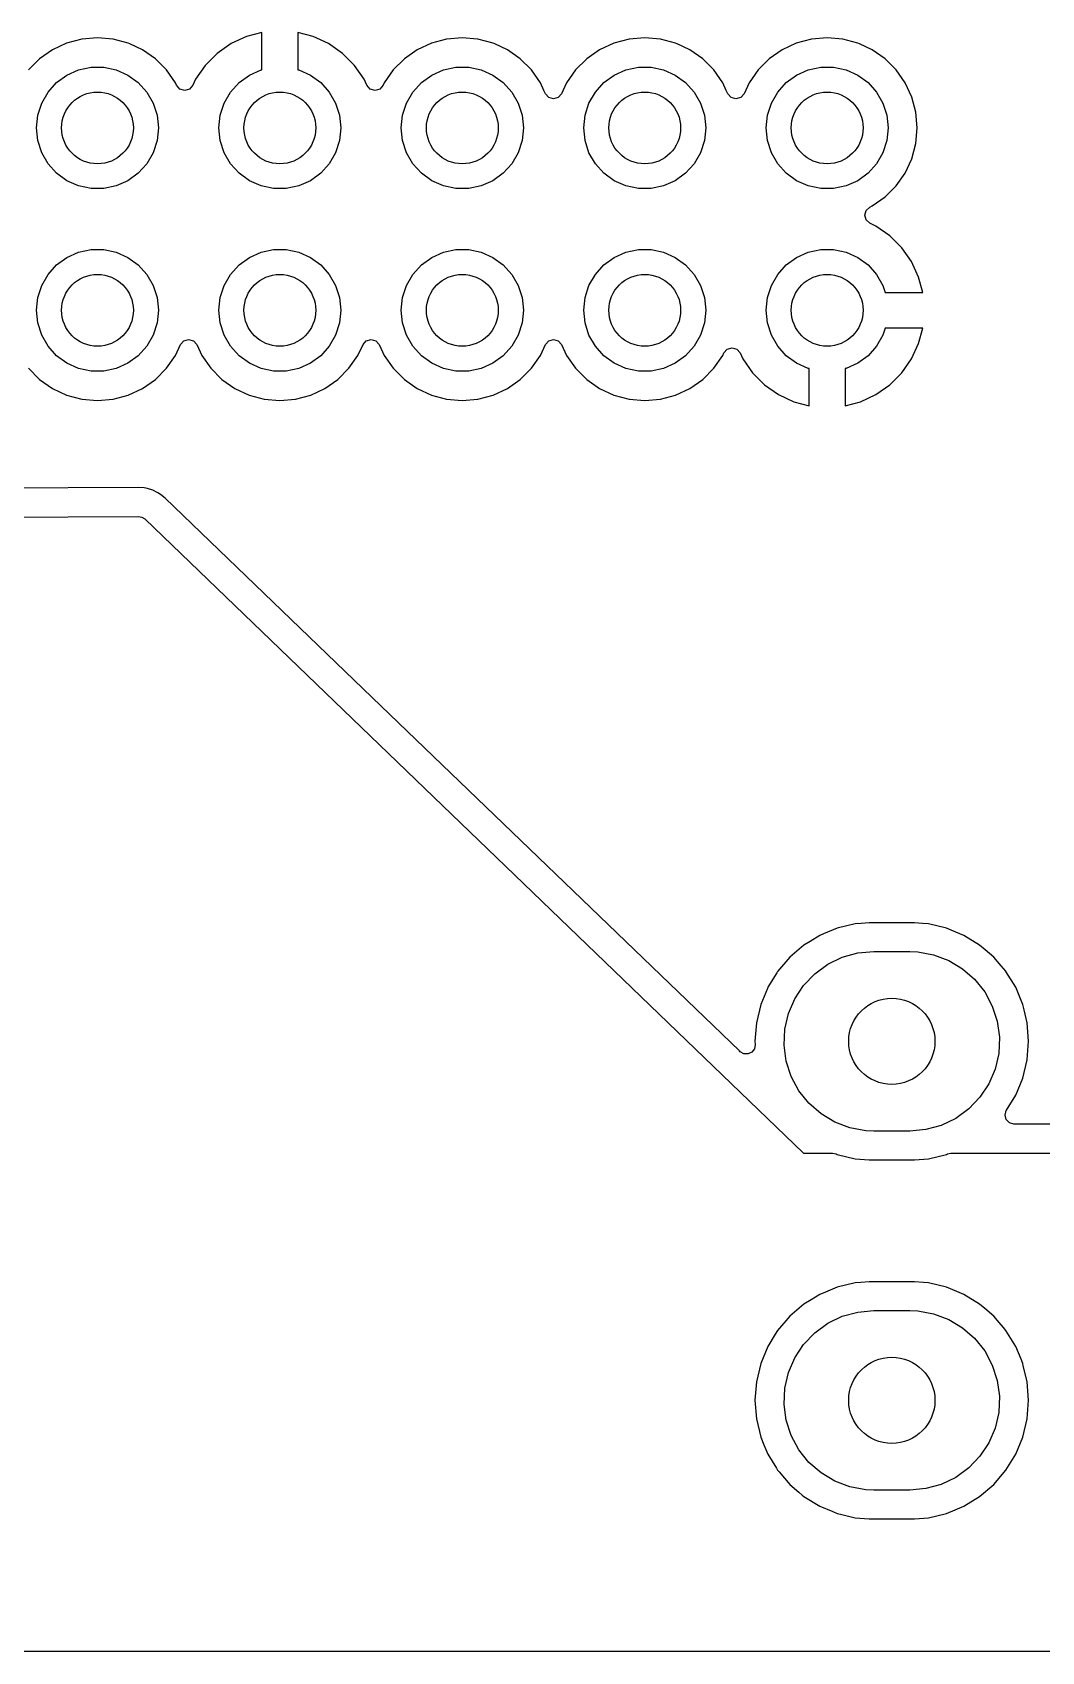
# Model space of a CAD drawing. Extents: x 0.79 to 7.48, y -4.92 to -0.79.
# Drawn here: x 3.417 to 3.97, y -4.921 to -4.033 of the extents above; entities that cross this region are included whole.
import ezdxf

# ---------------------------------------------------------------- set-up
doc = ezdxf.new("R2010")
doc.units = 0
doc.header["$MEASUREMENT"] = 0
doc.layers.add('BLACK', color=7, linetype='CONTINUOUS')

msp = doc.modelspace()

# ---------------------------------------------------------------- linework, layer by layer
at = {"layer": 'BLACK', "linetype": 'CONTINUOUS'}
for p, q in [((3.43546, -4.03939), (3.42765, -4.04303)), ((3.44378, -4.03716), (3.43546, -4.03939)), ((3.45236, -4.03641), (3.44378, -4.03716)), ((3.46094, -4.03716), (3.45236, -4.03641)), ((3.46927, -4.03939), (3.46094, -4.03716)), ((3.47013, -4.03979), (3.46927, -4.03939)), ((3.53411, -4.03569), (3.52569, -4.03962)), ((3.54252, -4.03344), (3.53411, -4.03569)), ((3.54252, -4.05389), (3.54252, -4.03344)), ((3.54252, -4.03344), (3.54252, -4.03344)), ((3.57061, -4.03569), (3.5622, -4.03344)), ((3.5622, -4.03344), (3.5622, -4.05389)), ((3.57904, -4.03962), (3.57061, -4.03569)), ((3.63546, -4.03939), (3.62765, -4.04303)), ((3.64378, -4.03716), (3.63546, -4.03939)), ((3.65236, -4.03641), (3.64378, -4.03716)), ((3.66094, -4.03716), (3.65236, -4.03641)), ((3.66926, -4.03939), (3.66094, -4.03716)), ((3.67013, -4.03979), (3.66926, -4.03939)), ((3.73546, -4.03939), (3.72765, -4.04303)), ((3.74378, -4.03716), (3.73546, -4.03939)), ((3.75236, -4.03641), (3.74378, -4.03716)), ((3.76094, -4.03716), (3.75236, -4.03641)), ((3.76926, -4.03939), (3.76094, -4.03716)), ((3.77013, -4.03979), (3.76926, -4.03939)), ((3.83546, -4.03939), (3.82765, -4.04303)), ((3.84378, -4.03716), (3.83546, -4.03939)), ((3.85236, -4.03641), (3.84378, -4.03716)), ((3.86094, -4.03716), (3.85236, -4.03641)), ((3.86926, -4.03939), (3.86094, -4.03716)), ((3.87013, -4.03979), (3.86926, -4.03939)), ((3.4206, -4.04797), (3.4145, -4.05406)), ((3.42765, -4.04303), (3.4206, -4.04797)), ((3.47707, -4.04303), (3.47013, -4.03979)), ((3.48413, -4.04797), (3.47707, -4.04303)), ((3.49022, -4.05406), (3.48413, -4.04797)), ((3.51807, -4.04496), (3.51149, -4.05153)), ((3.52569, -4.03962), (3.51807, -4.04496)), ((3.58666, -4.04496), (3.57904, -4.03962)), ((3.59323, -4.05153), (3.58666, -4.04496)), ((3.6206, -4.04797), (3.6145, -4.05406)), ((3.62765, -4.04303), (3.6206, -4.04797)), ((3.67707, -4.04303), (3.67013, -4.03979)), ((3.68413, -4.04797), (3.67707, -4.04303)), ((3.69022, -4.05406), (3.68413, -4.04797)), ((3.7206, -4.04797), (3.7145, -4.05406)), ((3.72765, -4.04303), (3.7206, -4.04797)), ((3.77707, -4.04303), (3.77013, -4.03979)), ((3.78413, -4.04797), (3.77707, -4.04303)), ((3.79022, -4.05406), (3.78413, -4.04797)), ((3.8206, -4.04797), (3.8145, -4.05406)), ((3.82765, -4.04303), (3.8206, -4.04797)), ((3.87707, -4.04303), (3.87013, -4.03979)), ((3.88413, -4.04797), (3.87707, -4.04303)), ((3.89022, -4.05406), (3.88413, -4.04797)), ((3.42997, -4.06096), (3.43563, -4.05685)), ((3.43563, -4.05685), (3.44202, -4.054)), ((3.44202, -4.054), (3.44886, -4.05255)), ((3.44886, -4.05255), (3.45586, -4.05255)), ((3.45586, -4.05255), (3.4627, -4.054)), ((3.4627, -4.054), (3.46909, -4.05685)), ((3.46909, -4.05685), (3.47475, -4.06096)), ((3.49516, -4.06112), (3.49022, -4.05406)), ((3.51149, -4.05153), (3.50616, -4.05915)), ((3.52997, -4.06096), (3.53563, -4.05685)), ((3.53563, -4.05685), (3.54202, -4.054)), ((3.54202, -4.054), (3.54252, -4.05389)), ((3.5622, -4.05389), (3.5627, -4.054)), ((3.5627, -4.054), (3.56909, -4.05685)), ((3.56909, -4.05685), (3.57475, -4.06096)), ((3.59857, -4.05915), (3.59323, -4.05153)), ((3.6145, -4.05406), (3.60956, -4.06112)), ((3.62997, -4.06096), (3.63563, -4.05685)), ((3.63563, -4.05685), (3.64202, -4.054)), ((3.64202, -4.054), (3.64886, -4.05255)), ((3.64886, -4.05255), (3.65586, -4.05255)), ((3.65586, -4.05255), (3.6627, -4.054)), ((3.6627, -4.054), (3.66909, -4.05685)), ((3.66909, -4.05685), (3.67475, -4.06096)), ((3.69516, -4.06112), (3.69022, -4.05406)), ((3.7145, -4.05406), (3.70956, -4.06112)), ((3.72997, -4.06096), (3.73563, -4.05685)), ((3.73563, -4.05685), (3.74202, -4.054)), ((3.74202, -4.054), (3.74886, -4.05255)), ((3.74886, -4.05255), (3.75586, -4.05255)), ((3.75586, -4.05255), (3.7627, -4.054)), ((3.7627, -4.054), (3.76909, -4.05685)), ((3.76909, -4.05685), (3.77475, -4.06096)), ((3.79516, -4.06112), (3.79022, -4.05406)), ((3.8145, -4.05406), (3.80956, -4.06112)), ((3.82997, -4.06096), (3.83563, -4.05685)), ((3.83563, -4.05685), (3.84202, -4.054)), ((3.84202, -4.054), (3.84886, -4.05255)), ((3.84886, -4.05255), (3.85586, -4.05255)), ((3.85586, -4.05255), (3.8627, -4.054)), ((3.8627, -4.054), (3.86909, -4.05685)), ((3.86909, -4.05685), (3.87475, -4.06096)), ((3.89516, -4.06112), (3.89022, -4.05406)), ((3.42529, -4.06616), (3.42997, -4.06096)), ((3.47475, -4.06096), (3.47944, -4.06616)), ((3.49578, -4.06244), (3.49516, -4.06112)), ((3.49758, -4.06449), (3.49578, -4.06244)), ((3.49578, -4.06244), (3.49578, -4.06244)), ((3.5002, -4.06525), (3.49758, -4.06449)), ((3.50282, -4.06449), (3.5002, -4.06525)), ((3.50463, -4.06244), (3.50282, -4.06449)), ((3.50616, -4.05915), (3.50463, -4.06244)), ((3.52529, -4.06616), (3.52997, -4.06096)), ((3.57475, -4.06096), (3.57944, -4.06616)), ((3.6001, -4.06244), (3.59857, -4.05915)), ((3.6019, -4.06449), (3.6001, -4.06244)), ((3.60452, -4.06525), (3.6019, -4.06449)), ((3.60715, -4.06449), (3.60452, -4.06525)), ((3.60895, -4.06244), (3.60715, -4.06449)), ((3.60956, -4.06112), (3.60895, -4.06244)), ((3.62529, -4.06616), (3.62997, -4.06096)), ((3.67475, -4.06096), (3.67944, -4.06616)), ((3.69709, -4.06525), (3.69516, -4.06112)), ((3.69794, -4.06707), (3.69709, -4.06525)), ((3.70956, -4.06112), (3.70679, -4.06707)), ((3.72529, -4.06616), (3.72997, -4.06096)), ((3.77475, -4.06096), (3.77944, -4.06616)), ((3.79709, -4.06525), (3.79516, -4.06112)), ((3.79794, -4.06707), (3.79709, -4.06525)), ((3.80956, -4.06112), (3.80679, -4.06707)), ((3.82529, -4.06616), (3.82997, -4.06096)), ((3.87475, -4.06096), (3.87944, -4.06616)), ((3.8988, -4.06892), (3.89516, -4.06112)), ((3.41963, -4.07887), (3.42179, -4.07222)), ((3.42179, -4.07222), (3.42529, -4.06616)), ((3.47944, -4.06616), (3.48293, -4.07222)), ((3.48293, -4.07222), (3.4851, -4.07887)), ((3.51963, -4.07887), (3.52179, -4.07222)), ((3.52179, -4.07222), (3.52529, -4.06616)), ((3.57944, -4.06616), (3.58293, -4.07222)), ((3.58293, -4.07222), (3.5851, -4.07887)), ((3.61963, -4.07887), (3.62179, -4.07222)), ((3.62179, -4.07222), (3.62529, -4.06616)), ((3.67944, -4.06616), (3.68293, -4.07222)), ((3.68293, -4.07222), (3.6851, -4.07887)), ((3.69974, -4.06912), (3.69794, -4.06707)), ((3.70236, -4.06989), (3.69974, -4.06912)), ((3.70499, -4.06912), (3.70236, -4.06989)), ((3.70679, -4.06707), (3.70499, -4.06912)), ((3.71963, -4.07887), (3.72179, -4.07222)), ((3.72179, -4.07222), (3.72529, -4.06616)), ((3.77944, -4.06616), (3.78293, -4.07222)), ((3.78293, -4.07222), (3.7851, -4.07887)), ((3.79974, -4.06912), (3.79794, -4.06707)), ((3.80236, -4.06989), (3.79974, -4.06912)), ((3.80499, -4.06912), (3.80236, -4.06989)), ((3.80679, -4.06707), (3.80499, -4.06912)), ((3.81963, -4.07887), (3.82179, -4.07222)), ((3.82179, -4.07222), (3.82529, -4.06616)), ((3.87944, -4.06616), (3.88293, -4.07222)), ((3.88293, -4.07222), (3.8851, -4.07887)), ((3.90103, -4.07724), (3.8988, -4.06892)), ((3.4189, -4.08583), (3.41963, -4.07887)), ((3.4851, -4.07887), (3.48583, -4.08583)), ((3.5189, -4.08583), (3.51963, -4.07887)), ((3.5851, -4.07887), (3.58583, -4.08583)), ((3.6189, -4.08583), (3.61963, -4.07887)), ((3.6851, -4.07887), (3.68583, -4.08583)), ((3.7189, -4.08583), (3.71963, -4.07887)), ((3.7851, -4.07887), (3.78583, -4.08583)), ((3.8189, -4.08583), (3.81963, -4.07887)), ((3.8851, -4.07887), (3.88583, -4.08583)), ((3.90178, -4.08583), (3.90103, -4.07724)), ((3.41963, -4.09278), (3.4189, -4.08583)), ((3.48583, -4.08583), (3.4851, -4.09278)), ((3.51963, -4.09278), (3.5189, -4.08583)), ((3.58583, -4.08583), (3.5851, -4.09278)), ((3.61963, -4.09278), (3.6189, -4.08583)), ((3.68583, -4.08583), (3.6851, -4.09278)), ((3.71963, -4.09278), (3.7189, -4.08583)), ((3.78583, -4.08583), (3.7851, -4.09278)), ((3.81963, -4.09278), (3.8189, -4.08583)), ((3.88583, -4.08583), (3.8851, -4.09278)), ((3.90103, -4.09441), (3.90178, -4.08583)), ((3.42179, -4.09944), (3.41963, -4.09278)), ((3.42529, -4.1055), (3.42179, -4.09944)), ((3.48293, -4.09944), (3.47944, -4.1055)), ((3.4851, -4.09278), (3.48293, -4.09944)), ((3.52179, -4.09944), (3.51963, -4.09278)), ((3.52529, -4.1055), (3.52179, -4.09944)), ((3.58293, -4.09944), (3.57944, -4.1055)), ((3.5851, -4.09278), (3.58293, -4.09944)), ((3.62179, -4.09944), (3.61963, -4.09278)), ((3.62529, -4.1055), (3.62179, -4.09944)), ((3.68293, -4.09944), (3.67944, -4.1055)), ((3.6851, -4.09278), (3.68293, -4.09944)), ((3.72179, -4.09944), (3.71963, -4.09278)), ((3.72529, -4.1055), (3.72179, -4.09944)), ((3.78293, -4.09944), (3.77944, -4.1055)), ((3.7851, -4.09278), (3.78293, -4.09944)), ((3.82179, -4.09944), (3.81963, -4.09278)), ((3.82529, -4.1055), (3.82179, -4.09944)), ((3.88293, -4.09944), (3.87944, -4.1055)), ((3.8851, -4.09278), (3.88293, -4.09944)), ((3.8988, -4.10273), (3.90103, -4.09441)), ((3.42997, -4.1107), (3.42529, -4.1055)), ((3.47944, -4.1055), (3.47475, -4.1107)), ((3.52997, -4.1107), (3.52529, -4.1055)), ((3.57944, -4.1055), (3.57475, -4.1107)), ((3.62997, -4.1107), (3.62529, -4.1055)), ((3.67944, -4.1055), (3.67475, -4.1107)), ((3.72997, -4.1107), (3.72529, -4.1055)), ((3.77944, -4.1055), (3.77475, -4.1107)), ((3.82997, -4.1107), (3.82529, -4.1055)), ((3.87944, -4.1055), (3.87475, -4.1107)), ((3.89516, -4.11054), (3.8988, -4.10273)), ((3.43563, -4.11481), (3.42997, -4.1107)), ((3.44202, -4.11765), (3.43563, -4.11481)), ((3.44886, -4.11911), (3.44202, -4.11765)), ((3.45586, -4.11911), (3.44886, -4.11911)), ((3.4627, -4.11765), (3.45586, -4.11911)), ((3.46909, -4.11481), (3.4627, -4.11765)), ((3.47475, -4.1107), (3.46909, -4.11481)), ((3.53563, -4.11481), (3.52997, -4.1107)), ((3.54202, -4.11765), (3.53563, -4.11481)), ((3.54886, -4.11911), (3.54202, -4.11765)), ((3.55586, -4.11911), (3.54886, -4.11911)), ((3.5627, -4.11765), (3.55586, -4.11911)), ((3.56909, -4.11481), (3.5627, -4.11765)), ((3.57475, -4.1107), (3.56909, -4.11481)), ((3.63563, -4.11481), (3.62997, -4.1107)), ((3.64202, -4.11765), (3.63563, -4.11481)), ((3.64886, -4.11911), (3.64202, -4.11765)), ((3.65586, -4.11911), (3.64886, -4.11911)), ((3.6627, -4.11765), (3.65586, -4.11911)), ((3.66909, -4.11481), (3.6627, -4.11765)), ((3.67475, -4.1107), (3.66909, -4.11481)), ((3.73563, -4.11481), (3.72997, -4.1107)), ((3.74202, -4.11765), (3.73563, -4.11481)), ((3.74886, -4.11911), (3.74202, -4.11765)), ((3.75586, -4.11911), (3.74886, -4.11911)), ((3.7627, -4.11765), (3.75586, -4.11911)), ((3.76909, -4.11481), (3.7627, -4.11765)), ((3.77475, -4.1107), (3.76909, -4.11481)), ((3.83563, -4.11481), (3.82997, -4.1107)), ((3.84202, -4.11765), (3.83563, -4.11481)), ((3.84886, -4.11911), (3.84202, -4.11765)), ((3.85586, -4.11911), (3.84886, -4.11911)), ((3.8627, -4.11765), (3.85586, -4.11911)), ((3.86909, -4.11481), (3.8627, -4.11765)), ((3.87475, -4.1107), (3.86909, -4.11481)), ((3.88413, -4.12368), (3.89022, -4.11759)), ((3.89022, -4.11759), (3.89516, -4.11054)), ((3.87707, -4.12863), (3.88413, -4.12368)), ((3.87293, -4.13367), (3.8737, -4.13104)), ((3.8737, -4.13629), (3.87293, -4.13367)), ((3.8737, -4.13104), (3.87575, -4.12924)), ((3.87575, -4.13809), (3.8737, -4.13629)), ((3.87575, -4.12924), (3.87707, -4.12863)), ((3.87904, -4.13962), (3.87575, -4.13809)), ((3.88666, -4.14496), (3.87904, -4.13962)), ((3.89323, -4.15153), (3.88666, -4.14496)), ((3.43563, -4.15685), (3.44202, -4.154)), ((3.44202, -4.154), (3.44886, -4.15255)), ((3.44886, -4.15255), (3.45586, -4.15255)), ((3.45586, -4.15255), (3.4627, -4.154)), ((3.4627, -4.154), (3.46909, -4.15685)), ((3.53563, -4.15685), (3.54202, -4.154)), ((3.54202, -4.154), (3.54886, -4.15255)), ((3.54886, -4.15255), (3.55586, -4.15255)), ((3.55586, -4.15255), (3.5627, -4.154)), ((3.5627, -4.154), (3.56909, -4.15685)), ((3.63563, -4.15685), (3.64202, -4.154)), ((3.64202, -4.154), (3.64886, -4.15255)), ((3.64886, -4.15255), (3.65586, -4.15255)), ((3.65586, -4.15255), (3.6627, -4.154)), ((3.6627, -4.154), (3.66909, -4.15685)), ((3.73563, -4.15685), (3.74202, -4.154)), ((3.74202, -4.154), (3.74886, -4.15255)), ((3.74886, -4.15255), (3.75586, -4.15255)), ((3.75586, -4.15255), (3.7627, -4.154)), ((3.7627, -4.154), (3.76909, -4.15685)), ((3.83563, -4.15685), (3.84202, -4.154)), ((3.84202, -4.154), (3.84886, -4.15255)), ((3.84886, -4.15255), (3.85586, -4.15255)), ((3.85586, -4.15255), (3.8627, -4.154)), ((3.8627, -4.154), (3.86909, -4.15685)), ((3.89857, -4.15915), (3.89323, -4.15153)), ((3.42529, -4.16616), (3.42997, -4.16096)), ((3.42997, -4.16096), (3.43563, -4.15685)), ((3.46909, -4.15685), (3.47475, -4.16096)), ((3.47475, -4.16096), (3.47944, -4.16616)), ((3.52529, -4.16616), (3.52997, -4.16096)), ((3.52997, -4.16096), (3.53563, -4.15685)), ((3.56909, -4.15685), (3.57475, -4.16096)), ((3.57475, -4.16096), (3.57944, -4.16616)), ((3.62529, -4.16616), (3.62997, -4.16096)), ((3.62997, -4.16096), (3.63563, -4.15685)), ((3.66909, -4.15685), (3.67475, -4.16096)), ((3.67475, -4.16096), (3.67944, -4.16616)), ((3.72529, -4.16616), (3.72997, -4.16096)), ((3.72997, -4.16096), (3.73563, -4.15685)), ((3.76909, -4.15685), (3.77475, -4.16096)), ((3.77475, -4.16096), (3.77944, -4.16616)), ((3.82529, -4.16616), (3.82997, -4.16096)), ((3.82997, -4.16096), (3.83563, -4.15685)), ((3.86909, -4.15685), (3.87475, -4.16096)), ((3.87475, -4.16096), (3.87944, -4.16616)), ((3.9025, -4.16758), (3.89857, -4.15915)), ((3.41963, -4.17887), (3.42179, -4.17222)), ((3.42179, -4.17222), (3.42529, -4.16616)), ((3.47944, -4.16616), (3.48293, -4.17222)), ((3.48293, -4.17222), (3.4851, -4.17887)), ((3.51963, -4.17887), (3.52179, -4.17222)), ((3.52179, -4.17222), (3.52529, -4.16616)), ((3.57944, -4.16616), (3.58293, -4.17222)), ((3.58293, -4.17222), (3.5851, -4.17887)), ((3.61963, -4.17887), (3.62179, -4.17222)), ((3.62179, -4.17222), (3.62529, -4.16616)), ((3.67944, -4.16616), (3.68293, -4.17222)), ((3.68293, -4.17222), (3.6851, -4.17887)), ((3.71963, -4.17887), (3.72179, -4.17222)), ((3.72179, -4.17222), (3.72529, -4.16616)), ((3.77944, -4.16616), (3.78293, -4.17222)), ((3.78293, -4.17222), (3.7851, -4.17887)), ((3.81963, -4.17887), (3.82179, -4.17222)), ((3.82179, -4.17222), (3.82529, -4.16616)), ((3.87944, -4.16616), (3.88293, -4.17222)), ((3.88293, -4.17222), (3.88416, -4.17598)), ((3.90475, -4.17598), (3.9025, -4.16758)), ((3.4189, -4.18583), (3.41963, -4.17887)), ((3.4851, -4.17887), (3.48583, -4.18583)), ((3.5189, -4.18583), (3.51963, -4.17887)), ((3.5851, -4.17887), (3.58583, -4.18583)), ((3.6189, -4.18583), (3.61963, -4.17887)), ((3.6851, -4.17887), (3.68583, -4.18583)), ((3.7189, -4.18583), (3.71963, -4.17887)), ((3.7851, -4.17887), (3.78583, -4.18583)), ((3.8189, -4.18583), (3.81963, -4.17887)), ((3.88416, -4.17598), (3.90475, -4.17598)), ((3.90475, -4.17598), (3.90475, -4.17598)), ((3.41963, -4.19278), (3.4189, -4.18583)), ((3.48583, -4.18583), (3.4851, -4.19278)), ((3.51963, -4.19278), (3.5189, -4.18583)), ((3.58583, -4.18583), (3.5851, -4.19278)), ((3.61963, -4.19278), (3.6189, -4.18583)), ((3.68583, -4.18583), (3.6851, -4.19278)), ((3.71963, -4.19278), (3.7189, -4.18583)), ((3.78583, -4.18583), (3.7851, -4.19278)), ((3.81963, -4.19278), (3.8189, -4.18583)), ((3.42179, -4.19944), (3.41963, -4.19278)), ((3.4851, -4.19278), (3.48293, -4.19944)), ((3.52179, -4.19944), (3.51963, -4.19278)), ((3.5851, -4.19278), (3.58293, -4.19944)), ((3.62179, -4.19944), (3.61963, -4.19278)), ((3.6851, -4.19278), (3.68293, -4.19944)), ((3.72179, -4.19944), (3.71963, -4.19278)), ((3.7851, -4.19278), (3.78293, -4.19944)), ((3.82179, -4.19944), (3.81963, -4.19278)), ((3.88416, -4.19567), (3.88293, -4.19944)), ((3.90475, -4.19567), (3.88416, -4.19567)), ((3.9025, -4.20407), (3.90475, -4.19567)), ((3.42529, -4.2055), (3.42179, -4.19944)), ((3.42997, -4.2107), (3.42529, -4.2055)), ((3.47944, -4.2055), (3.47475, -4.2107)), ((3.48293, -4.19944), (3.47944, -4.2055)), ((3.49516, -4.21054), (3.49794, -4.20458)), ((3.49794, -4.20458), (3.49974, -4.20253)), ((3.49974, -4.20253), (3.50236, -4.20176)), ((3.50236, -4.20176), (3.50499, -4.20253)), ((3.50499, -4.20253), (3.50679, -4.20458)), ((3.50679, -4.20458), (3.50956, -4.21054)), ((3.52529, -4.2055), (3.52179, -4.19944)), ((3.52997, -4.2107), (3.52529, -4.2055)), ((3.57944, -4.2055), (3.57475, -4.2107)), ((3.58293, -4.19944), (3.57944, -4.2055)), ((3.59516, -4.21054), (3.59794, -4.20458)), ((3.59794, -4.20458), (3.59974, -4.20253)), ((3.59974, -4.20253), (3.60236, -4.20176)), ((3.60236, -4.20176), (3.60499, -4.20253)), ((3.60499, -4.20253), (3.60679, -4.20458)), ((3.60679, -4.20458), (3.60956, -4.21054)), ((3.62529, -4.2055), (3.62179, -4.19944)), ((3.62997, -4.2107), (3.62529, -4.2055)), ((3.67944, -4.2055), (3.67475, -4.2107)), ((3.68293, -4.19944), (3.67944, -4.2055)), ((3.69516, -4.21054), (3.69794, -4.20458)), ((3.69794, -4.20458), (3.69974, -4.20253)), ((3.69974, -4.20253), (3.70236, -4.20176)), ((3.70236, -4.20176), (3.70499, -4.20253)), ((3.70499, -4.20253), (3.70679, -4.20458)), ((3.70679, -4.20458), (3.70956, -4.21054)), ((3.72529, -4.2055), (3.72179, -4.19944)), ((3.72997, -4.2107), (3.72529, -4.2055)), ((3.77944, -4.2055), (3.77475, -4.2107)), ((3.78293, -4.19944), (3.77944, -4.2055)), ((3.79578, -4.20922), (3.79758, -4.20716)), ((3.79758, -4.20716), (3.8002, -4.2064)), ((3.8002, -4.2064), (3.80282, -4.20716)), ((3.80282, -4.20716), (3.80463, -4.20922)), ((3.82529, -4.2055), (3.82179, -4.19944)), ((3.82997, -4.2107), (3.82529, -4.2055)), ((3.87944, -4.2055), (3.87475, -4.2107)), ((3.88293, -4.19944), (3.87944, -4.2055)), ((3.89857, -4.2125), (3.9025, -4.20407)), ((3.43563, -4.21481), (3.42997, -4.2107)), ((3.44202, -4.21765), (3.43563, -4.21481)), ((3.46909, -4.21481), (3.4627, -4.21765)), ((3.47475, -4.2107), (3.46909, -4.21481)), ((3.49022, -4.21759), (3.49516, -4.21054)), ((3.50956, -4.21054), (3.5145, -4.21759)), ((3.53563, -4.21481), (3.52997, -4.2107)), ((3.54202, -4.21765), (3.53563, -4.21481)), ((3.56909, -4.21481), (3.5627, -4.21765)), ((3.57475, -4.2107), (3.56909, -4.21481)), ((3.59022, -4.21759), (3.59516, -4.21054)), ((3.60956, -4.21054), (3.6145, -4.21759)), ((3.63563, -4.21481), (3.62997, -4.2107)), ((3.64202, -4.21765), (3.63563, -4.21481)), ((3.66909, -4.21481), (3.6627, -4.21765)), ((3.67475, -4.2107), (3.66909, -4.21481)), ((3.69022, -4.21759), (3.69516, -4.21054)), ((3.70956, -4.21054), (3.7145, -4.21759)), ((3.73563, -4.21481), (3.72997, -4.2107)), ((3.74202, -4.21765), (3.73563, -4.21481)), ((3.76909, -4.21481), (3.7627, -4.21765)), ((3.77475, -4.2107), (3.76909, -4.21481)), ((3.79022, -4.21759), (3.79516, -4.21054)), ((3.79516, -4.21054), (3.79578, -4.20922)), ((3.80463, -4.20922), (3.80616, -4.2125)), ((3.80616, -4.2125), (3.81149, -4.22012)), ((3.83563, -4.21481), (3.82997, -4.2107)), ((3.84202, -4.21765), (3.83563, -4.21481)), ((3.86909, -4.21481), (3.8627, -4.21765)), ((3.87475, -4.2107), (3.86909, -4.21481)), ((3.89323, -4.22012), (3.89857, -4.2125)), ((3.4145, -4.21759), (3.4206, -4.22368)), ((3.4206, -4.22368), (3.42765, -4.22863)), ((3.44886, -4.21911), (3.44202, -4.21765)), ((3.45586, -4.21911), (3.44886, -4.21911)), ((3.4627, -4.21765), (3.45586, -4.21911)), ((3.47707, -4.22863), (3.48413, -4.22368)), ((3.48413, -4.22368), (3.49022, -4.21759)), ((3.5145, -4.21759), (3.5206, -4.22368)), ((3.5206, -4.22368), (3.52765, -4.22863)), ((3.54886, -4.21911), (3.54202, -4.21765)), ((3.55586, -4.21911), (3.54886, -4.21911)), ((3.5627, -4.21765), (3.55586, -4.21911)), ((3.57707, -4.22863), (3.58413, -4.22368)), ((3.58413, -4.22368), (3.59022, -4.21759)), ((3.6145, -4.21759), (3.6206, -4.22368)), ((3.6206, -4.22368), (3.62765, -4.22863)), ((3.64886, -4.21911), (3.64202, -4.21765)), ((3.65586, -4.21911), (3.64886, -4.21911)), ((3.6627, -4.21765), (3.65586, -4.21911)), ((3.67707, -4.22863), (3.68413, -4.22368)), ((3.68413, -4.22368), (3.69022, -4.21759)), ((3.7145, -4.21759), (3.7206, -4.22368)), ((3.7206, -4.22368), (3.72765, -4.22863)), ((3.74886, -4.21911), (3.74202, -4.21765)), ((3.75586, -4.21911), (3.74886, -4.21911)), ((3.7627, -4.21765), (3.75586, -4.21911)), ((3.77707, -4.22863), (3.78413, -4.22368)), ((3.78413, -4.22368), (3.79022, -4.21759)), ((3.81149, -4.22012), (3.81807, -4.2267)), ((3.84252, -4.21776), (3.84202, -4.21765)), ((3.84252, -4.23821), (3.84252, -4.21776)), ((3.8627, -4.21765), (3.8622, -4.21776)), ((3.8622, -4.21776), (3.8622, -4.23821)), ((3.88666, -4.2267), (3.89323, -4.22012)), ((3.42765, -4.22863), (3.43546, -4.23227)), ((3.43546, -4.23227), (3.44378, -4.2345)), ((3.44378, -4.2345), (3.45236, -4.23525)), ((3.45236, -4.23525), (3.46094, -4.2345)), ((3.46094, -4.2345), (3.46926, -4.23227)), ((3.46926, -4.23227), (3.47707, -4.22863)), ((3.52765, -4.22863), (3.53546, -4.23227)), ((3.53546, -4.23227), (3.54378, -4.2345)), ((3.54378, -4.2345), (3.55236, -4.23525)), ((3.55236, -4.23525), (3.56094, -4.2345)), ((3.56094, -4.2345), (3.56926, -4.23227)), ((3.56926, -4.23227), (3.57707, -4.22863)), ((3.62765, -4.22863), (3.63546, -4.23227)), ((3.63546, -4.23227), (3.64378, -4.2345)), ((3.64378, -4.2345), (3.65236, -4.23525)), ((3.65236, -4.23525), (3.66094, -4.2345)), ((3.66094, -4.2345), (3.66926, -4.23227)), ((3.66926, -4.23227), (3.67707, -4.22863)), ((3.72765, -4.22863), (3.73546, -4.23227)), ((3.73546, -4.23227), (3.74378, -4.2345)), ((3.74378, -4.2345), (3.75236, -4.23525)), ((3.75236, -4.23525), (3.76094, -4.2345)), ((3.76094, -4.2345), (3.76926, -4.23227)), ((3.76926, -4.23227), (3.77707, -4.22863)), ((3.81807, -4.2267), (3.82569, -4.23203)), ((3.82569, -4.23203), (3.83411, -4.23596)), ((3.87061, -4.23596), (3.87904, -4.23203)), ((3.87904, -4.23203), (3.88666, -4.2267)), ((3.83411, -4.23596), (3.84252, -4.23821)), ((3.84252, -4.23821), (3.84252, -4.23821)), ((3.8622, -4.23821), (3.87061, -4.23596)), ((3.47486, -4.28291), (1.70656, -4.29194)), ((3.47792, -4.28319), (3.47486, -4.28291)), ((3.47976, -4.28354), (3.47792, -4.28319)), ((3.48271, -4.28441), (3.47976, -4.28354)), ((3.48544, -4.28582), (3.48271, -4.28441)), ((3.48271, -4.28441), (3.48271, -4.28441)), ((3.48271, -4.28441), (3.48271, -4.28441)), ((3.48701, -4.28683), (3.48544, -4.28582)), ((3.48544, -4.28582), (3.48544, -4.28582)), ((3.48942, -4.28874), (3.48701, -4.28683)), ((3.60777, -4.4027), (3.48942, -4.28874)), ((1.69795, -4.30795), (3.47494, -4.29888)), ((3.47494, -4.29888), (3.47678, -4.29923)), ((3.47678, -4.29923), (3.47835, -4.30024)), ((3.47835, -4.30024), (3.83948, -4.648)), ((3.80424, -4.5919), (3.60777, -4.4027)), ((3.85042, -4.52769), (3.84836, -4.52854)), ((3.85781, -4.52462), (3.85042, -4.52769)), ((3.86776, -4.52224), (3.85781, -4.52462)), ((3.87104, -4.52198), (3.86776, -4.52224)), ((3.8754, -4.52163), (3.87104, -4.52198)), ((3.90019, -4.52163), (3.8754, -4.52163)), ((3.90455, -4.52198), (3.90019, -4.52163)), ((3.90783, -4.52224), (3.90455, -4.52198)), ((3.91778, -4.52462), (3.90783, -4.52224)), ((3.92283, -4.52672), (3.91778, -4.52462)), ((3.92723, -4.52854), (3.92283, -4.52672)), ((3.83964, -4.53388), (3.83186, -4.54052)), ((3.84297, -4.53184), (3.83964, -4.53388)), ((3.84836, -4.52854), (3.84297, -4.53184)), ((3.93595, -4.53388), (3.92723, -4.52854)), ((3.93904, -4.53652), (3.93595, -4.53388)), ((3.93595, -4.53388), (3.93595, -4.53388)), ((3.94373, -4.54052), (3.93904, -4.53652)), ((3.83186, -4.54052), (3.82522, -4.5483)), ((3.84557, -4.54955), (3.85271, -4.54437)), ((3.85271, -4.54437), (3.86066, -4.54054)), ((3.86066, -4.54054), (3.86917, -4.53819)), ((3.86917, -4.53819), (3.87795, -4.5374)), ((3.87795, -4.5374), (3.89764, -4.5374)), ((3.89764, -4.5374), (3.90205, -4.5376)), ((3.90205, -4.5376), (3.91073, -4.53918)), ((3.91073, -4.53918), (3.91899, -4.54228)), ((3.91899, -4.54228), (3.92656, -4.5468)), ((3.94774, -4.54522), (3.94373, -4.54052)), ((3.9503, -4.54822), (3.94774, -4.54522)), ((3.8247, -4.54915), (3.81988, -4.55702)), ((3.82522, -4.5483), (3.8247, -4.54915)), ((3.83948, -4.55593), (3.84557, -4.54955)), ((3.92656, -4.5468), (3.93321, -4.55261)), ((3.93321, -4.55261), (3.93871, -4.5595)), ((3.95037, -4.5483), (3.9503, -4.54822)), ((3.95571, -4.55702), (3.95037, -4.5483)), ((3.81961, -4.55766), (3.81596, -4.56647)), ((3.81988, -4.55702), (3.81961, -4.55766)), ((3.83115, -4.57141), (3.83462, -4.56329)), ((3.83462, -4.56329), (3.83948, -4.55593)), ((3.93871, -4.5595), (3.94289, -4.56727)), ((3.95831, -4.56328), (3.95571, -4.55702)), ((3.95963, -4.56647), (3.95831, -4.56328)), ((3.81596, -4.56647), (3.81357, -4.57642)), ((3.82919, -4.58001), (3.83115, -4.57141)), ((3.94289, -4.56727), (3.94562, -4.57566)), ((3.96033, -4.56941), (3.95963, -4.56647)), ((3.96202, -4.57642), (3.96033, -4.56941)), ((3.81357, -4.57642), (3.81277, -4.58661)), ((3.82879, -4.58882), (3.82919, -4.58001)), ((3.94562, -4.57566), (3.9468, -4.58441)), ((3.96282, -4.58661), (3.96202, -4.57642)), ((3.81291, -4.5884), (3.81253, -4.59071)), ((3.81277, -4.58661), (3.81291, -4.5884)), ((3.82997, -4.59756), (3.82879, -4.58882)), ((3.9468, -4.58441), (3.9464, -4.59322)), ((3.96202, -4.59681), (3.96282, -4.58661)), ((3.80466, -4.5923), (3.80424, -4.5919)), ((3.80668, -4.59347), (3.80466, -4.5923)), ((3.80901, -4.59357), (3.80668, -4.59347)), ((3.81113, -4.59257), (3.80901, -4.59357)), ((3.81253, -4.59071), (3.81113, -4.59257)), ((3.8327, -4.60596), (3.82997, -4.59756)), ((3.9464, -4.59322), (3.94444, -4.60182)), ((3.95963, -4.60676), (3.96202, -4.59681)), ((3.83688, -4.61373), (3.8327, -4.60596)), ((3.94444, -4.60182), (3.94097, -4.60993)), ((3.95571, -4.61621), (3.95963, -4.60676)), ((3.84238, -4.62062), (3.83688, -4.61373)), ((3.94097, -4.60993), (3.93611, -4.6173)), ((3.95073, -4.62435), (3.95571, -4.61621)), ((3.84903, -4.62643), (3.84238, -4.62062)), ((3.93002, -4.62367), (3.92288, -4.62886)), ((3.93611, -4.6173), (3.93002, -4.62367)), ((3.94985, -4.62706), (3.95057, -4.6246)), ((3.95057, -4.6246), (3.95073, -4.62435)), ((3.8566, -4.63095), (3.84903, -4.62643)), ((3.86486, -4.63405), (3.8566, -4.63095)), ((3.87354, -4.63563), (3.86486, -4.63405)), ((3.91493, -4.63269), (3.90643, -4.63504)), ((3.92288, -4.62886), (3.91493, -4.63269)), ((3.95047, -4.62954), (3.94985, -4.62706)), ((3.95226, -4.63137), (3.95047, -4.62954)), ((3.95473, -4.63204), (3.95226, -4.63137)), ((4.28709, -4.63204), (3.95473, -4.63204)), ((3.87795, -4.63583), (3.87354, -4.63563)), ((3.89764, -4.63583), (3.87795, -4.63583)), ((3.90643, -4.63504), (3.89764, -4.63583)), ((3.83948, -4.648), (3.85538, -4.648)), ((3.85538, -4.648), (3.85725, -4.64837)), ((3.85725, -4.64837), (3.85781, -4.64861)), ((3.85781, -4.64861), (3.86776, -4.65099)), ((3.86776, -4.65099), (3.8754, -4.65159)), ((3.8754, -4.65159), (3.90019, -4.65159)), ((3.90019, -4.65159), (3.90783, -4.65099)), ((3.90019, -4.65159), (3.90019, -4.65159)), ((3.90783, -4.65099), (3.91778, -4.64861)), ((3.91778, -4.64861), (3.91834, -4.64837)), ((3.91834, -4.64837), (3.92021, -4.648)), ((3.92021, -4.648), (4.28744, -4.648)), ((3.85781, -4.72147), (3.85138, -4.72414)), ((3.86776, -4.71909), (3.85781, -4.72147)), ((3.87081, -4.71885), (3.86776, -4.71909)), ((3.8754, -4.71848), (3.87081, -4.71885)), ((3.90019, -4.71848), (3.8754, -4.71848)), ((3.90512, -4.71887), (3.90019, -4.71848)), ((3.90783, -4.71909), (3.90512, -4.71887)), ((3.91778, -4.72147), (3.90783, -4.71909)), ((3.92348, -4.72384), (3.91778, -4.72147)), ((3.83964, -4.73073), (3.83186, -4.73737)), ((3.84358, -4.72832), (3.83964, -4.73073)), ((3.84836, -4.72539), (3.84358, -4.72832)), ((3.85138, -4.72414), (3.84836, -4.72539)), ((3.92723, -4.72539), (3.92348, -4.72384)), ((3.93595, -4.73073), (3.92723, -4.72539)), ((3.93874, -4.73312), (3.93595, -4.73073)), ((3.93595, -4.73073), (3.93595, -4.73073)), ((3.83186, -4.73737), (3.82522, -4.74515)), ((3.85271, -4.74122), (3.86066, -4.73739)), ((3.86066, -4.73739), (3.86917, -4.73504)), ((3.86917, -4.73504), (3.87795, -4.73425)), ((3.87795, -4.73425), (3.89764, -4.73425)), ((3.89764, -4.73425), (3.90205, -4.73445)), ((3.90205, -4.73445), (3.91073, -4.73603)), ((3.91073, -4.73603), (3.91899, -4.73913)), ((3.91899, -4.73913), (3.92656, -4.74365)), ((3.94373, -4.73737), (3.93874, -4.73312)), ((3.94666, -4.74081), (3.94373, -4.73737)), ((3.94904, -4.74359), (3.94666, -4.74081)), ((3.82395, -4.74722), (3.81988, -4.75387)), ((3.82522, -4.74515), (3.82395, -4.74722)), ((3.83948, -4.75278), (3.84557, -4.7464)), ((3.84557, -4.7464), (3.85271, -4.74122)), ((3.92656, -4.74365), (3.93321, -4.74946)), ((3.93321, -4.74946), (3.93871, -4.75635)), ((3.95037, -4.74515), (3.94904, -4.74359)), ((3.95571, -4.75387), (3.95037, -4.74515)), ((3.81988, -4.75387), (3.81596, -4.76332)), ((3.81988, -4.75387), (3.81988, -4.75387)), ((3.83462, -4.76014), (3.83948, -4.75278)), ((3.93871, -4.75635), (3.94289, -4.76412)), ((3.95865, -4.76096), (3.95571, -4.75387)), ((3.81596, -4.76332), (3.81357, -4.77327)), ((3.83115, -4.76826), (3.83462, -4.76014)), ((3.94289, -4.76412), (3.94562, -4.77251)), ((3.95963, -4.76332), (3.95865, -4.76096)), ((3.95986, -4.76429), (3.95963, -4.76332)), ((3.96202, -4.77327), (3.95986, -4.76429)), ((3.81357, -4.77327), (3.81277, -4.78346)), ((3.82919, -4.77686), (3.83115, -4.76826)), ((3.94562, -4.77251), (3.9468, -4.78126)), ((3.96282, -4.78346), (3.96202, -4.77327)), ((3.81277, -4.78346), (3.81357, -4.79366)), ((3.82879, -4.78567), (3.82919, -4.77686)), ((3.9468, -4.78126), (3.9464, -4.79007)), ((3.96202, -4.79366), (3.96282, -4.78346)), ((3.81357, -4.79366), (3.81596, -4.80361)), ((3.82997, -4.79442), (3.82879, -4.78567)), ((3.9464, -4.79007), (3.94444, -4.79867)), ((3.95963, -4.80361), (3.96202, -4.79366)), ((3.8327, -4.80281), (3.82997, -4.79442)), ((3.83688, -4.81058), (3.8327, -4.80281)), ((3.94444, -4.79867), (3.94097, -4.80678)), ((3.81596, -4.80361), (3.81773, -4.80787)), ((3.81773, -4.80787), (3.81988, -4.81306)), ((3.84238, -4.81747), (3.83688, -4.81058)), ((3.94097, -4.80678), (3.93611, -4.81415)), ((3.95571, -4.81306), (3.95963, -4.80361)), ((3.81988, -4.81306), (3.82451, -4.82062)), ((3.82451, -4.82062), (3.82522, -4.82178)), ((3.84903, -4.82328), (3.84238, -4.81747)), ((3.93002, -4.82053), (3.92288, -4.82571)), ((3.93611, -4.81415), (3.93002, -4.82053)), ((3.95037, -4.82178), (3.95571, -4.81306)), ((3.82522, -4.82178), (3.82604, -4.82274)), ((3.82604, -4.82274), (3.83186, -4.82955)), ((3.83186, -4.82955), (3.8368, -4.83377)), ((3.8566, -4.8278), (3.84903, -4.82328)), ((3.86486, -4.8309), (3.8566, -4.8278)), ((3.91493, -4.82954), (3.90643, -4.83189)), ((3.92288, -4.82571), (3.91493, -4.82954)), ((3.93595, -4.8362), (3.94373, -4.82955)), ((3.94373, -4.82955), (3.95037, -4.82178)), ((3.8368, -4.83377), (3.83869, -4.83539)), ((3.83869, -4.83539), (3.83964, -4.8362)), ((3.83964, -4.8362), (3.84836, -4.84154)), ((3.87354, -4.83248), (3.86486, -4.8309)), ((3.87795, -4.83268), (3.87354, -4.83248)), ((3.89764, -4.83268), (3.87795, -4.83268)), ((3.90643, -4.83189), (3.89764, -4.83268)), ((3.92723, -4.84154), (3.93595, -4.8362)), ((3.84836, -4.84154), (3.85545, -4.84448)), ((3.85545, -4.84448), (3.85781, -4.84546)), ((3.85781, -4.84546), (3.85963, -4.84589)), ((3.85963, -4.84589), (3.86776, -4.84784)), ((3.90783, -4.84784), (3.91778, -4.84546)), ((3.91778, -4.84546), (3.92723, -4.84154)), ((3.86776, -4.84784), (3.8754, -4.84844)), ((3.8754, -4.84844), (3.90019, -4.84844)), ((3.90019, -4.84844), (3.90783, -4.84784)), ((3.90019, -4.84844), (3.90019, -4.84844)), ((6.39236, -4.92124), (0.826985, -4.92124))]:
    msp.add_line(p, q, dxfattribs=at)
at = {"layer": 'BLACK'}
for centre, radius in [((3.45236, -4.08583), 0.019685), ((3.55236, -4.08583), 0.019685), ((3.65236, -4.08583), 0.019685), ((3.75236, -4.08583), 0.019685), ((3.85236, -4.08583), 0.019685), ((3.45236, -4.18583), 0.019685), ((3.55236, -4.18583), 0.019685), ((3.65236, -4.18583), 0.019685), ((3.75236, -4.18583), 0.019685), ((3.85236, -4.18583), 0.019685), ((3.8878, -4.58661), 0.023622), ((3.8878, -4.78346), 0.023622)]:
    msp.add_circle(centre, radius, dxfattribs=at)

doc.saveas('drawing.dxf')
